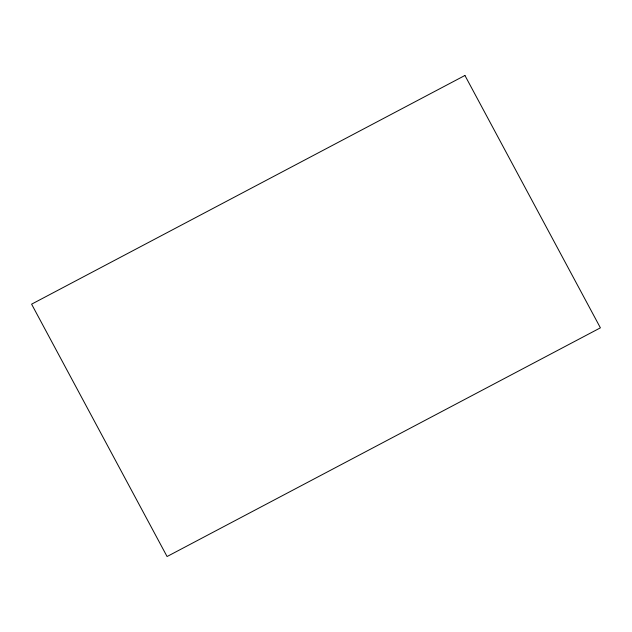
<?xml version="1.0" encoding="UTF-8"?>
<svg xmlns="http://www.w3.org/2000/svg" width="632" height="632" viewBox="0 0 632 632"><rect width="100%" height="100%" fill="white"/><g stroke="black" fill="none" stroke-linecap="round" stroke-linejoin="round"><path stroke-width="0.95" d="M464.931 75.469L31.6 304.166L167.069 556.531L600.4 327.834L464.931 75.469"/></g></svg>
